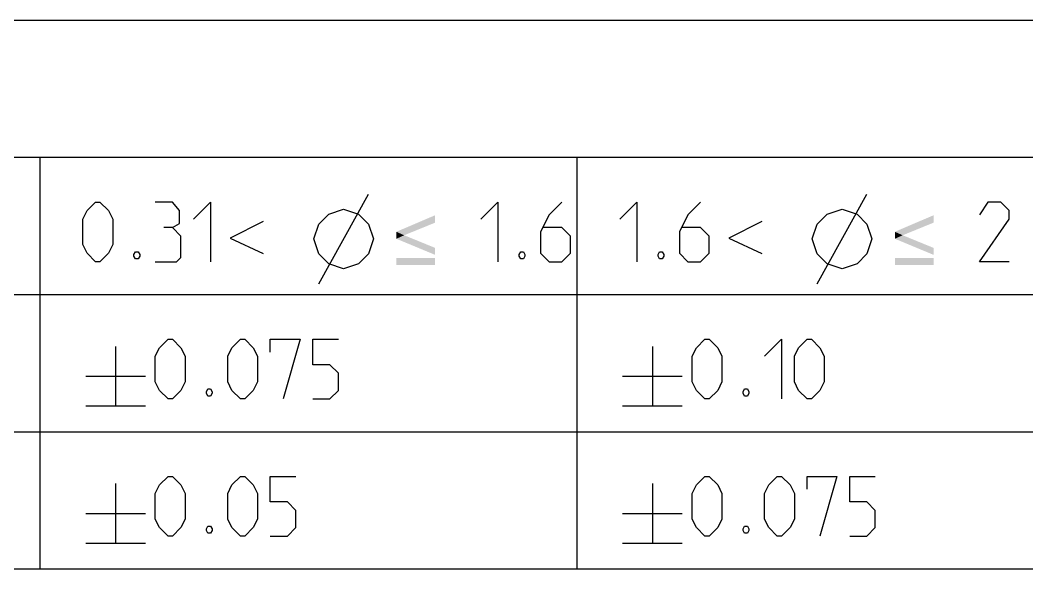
# Model space of a CAD drawing. Header units: millimetres. Extents: x -28 to 350, y 32 to 299.
# Drawn here: x 294.76 to 321.77, y 81.79 to 96.51 of the extents above; entities that cross this region are included whole.
import ezdxf

# ---------------------------------------------------------------- set-up
doc = ezdxf.new("R2010")
doc.units = ezdxf.units.MM
doc.header["$LTSCALE"] = 19.36
doc.layers.get('0').update_dxf_attribs({"linetype": 'CONTINUOUS'})

msp = doc.modelspace()

# ---------------------------------------------------------------- linework, layer by layer
at = {"color": 2}
for p, q in [((268.895, 96.512), (338.495, 96.512)), ((268.895, 92.832), (338.495, 92.832)), ((295.295, 92.832), (295.295, 81.792)), ((309.695, 92.832), (309.695, 81.792)), ((302.773, 89.441), (304.107, 91.841)), ((316.145, 89.441), (317.478, 91.841)), ((268.895, 89.152), (338.495, 89.152)), ((297.322, 87.761), (297.322, 86.161)), ((311.722, 87.761), (311.722, 86.161)), ((296.522, 86.961), (298.122, 86.961)), ((310.922, 86.961), (312.522, 86.961)), ((296.522, 86.161), (298.122, 86.161)), ((310.922, 86.161), (312.522, 86.161)), ((268.895, 85.472), (338.495, 85.472)), ((297.322, 84.081), (297.322, 82.481)), ((311.722, 84.081), (311.722, 82.481)), ((296.522, 83.281), (298.122, 83.281)), ((310.922, 83.281), (312.522, 83.281)), ((296.522, 82.481), (298.122, 82.481)), ((310.922, 82.481), (312.522, 82.481)), ((268.895, 81.792), (338.495, 81.792))]:
    msp.add_line(p, q, dxfattribs=at)
at = {"color": 0}
msp.add_line((167.999, 81.792), (338.495, 81.792), dxfattribs=at)
at = {"color": 2}
for points in [[(296.446, 90.489), (296.446, 91.175), (296.56, 91.403), (296.789, 91.632), (296.903, 91.632), (297.132, 91.403), (297.246, 91.175), (297.246, 90.489), (297.132, 90.26), (296.903, 90.032), (296.789, 90.032), (296.56, 90.26), (296.446, 90.489)], [(298.846, 90.946), (299.036, 91.06), (299.036, 91.403), (298.846, 91.632), (298.389, 91.632)], [(299.417, 91.175), (299.874, 91.632), (299.874, 90.032)], [(307.124, 91.175), (307.581, 91.632), (307.581, 90.032)], [(309.295, 91.632), (308.952, 91.289), (308.724, 90.832), (308.724, 90.26), (308.952, 90.032), (309.295, 90.032), (309.524, 90.26), (309.524, 90.717), (309.295, 90.946), (308.8, 90.946)], [(310.846, 91.175), (311.303, 91.632), (311.303, 90.032)], [(313.017, 91.632), (312.674, 91.289), (312.446, 90.832), (312.446, 90.26), (312.674, 90.032), (313.017, 90.032), (313.246, 90.26), (313.246, 90.717), (313.017, 90.946), (312.522, 90.946)], [(321.295, 90.032), (320.495, 90.032), (321.295, 91.175), (321.295, 91.403), (321.067, 91.632), (320.724, 91.632), (320.495, 91.289)], [(302.64, 90.641), (302.773, 91.041), (303.04, 91.308), (303.44, 91.441), (303.84, 91.308), (304.107, 91.041), (304.24, 90.641), (304.107, 90.241), (303.84, 89.975), (303.44, 89.841), (303.04, 89.975), (302.773, 90.241), (302.64, 90.641)], [(316.012, 90.641), (316.145, 91.041), (316.412, 91.308), (316.812, 91.441), (317.212, 91.308), (317.478, 91.041), (317.612, 90.641), (317.478, 90.241), (317.212, 89.975), (316.812, 89.841), (316.412, 89.975), (316.145, 90.241), (316.012, 90.641)], [(301.284, 91.106), (300.4, 90.667), (301.284, 90.254)], [(314.655, 91.106), (313.772, 90.667), (314.655, 90.254)], [(298.389, 90.032), (298.96, 90.032), (299.074, 90.146), (299.074, 90.717), (298.846, 90.946), (298.617, 90.946)], [(297.932, 90.298), (297.97, 90.222), (297.97, 90.184), (297.932, 90.108), (297.855, 90.108), (297.817, 90.184), (297.817, 90.222), (297.855, 90.298), (297.932, 90.298)], [(308.267, 90.298), (308.305, 90.222), (308.305, 90.184), (308.267, 90.108), (308.19, 90.108), (308.152, 90.184), (308.152, 90.222), (308.19, 90.298), (308.267, 90.298)], [(311.989, 90.298), (312.027, 90.222), (312.027, 90.184), (311.989, 90.108), (311.913, 90.108), (311.874, 90.184), (311.874, 90.222), (311.913, 90.298), (311.989, 90.298)], [(298.389, 86.809), (298.389, 87.495), (298.503, 87.723), (298.732, 87.952), (298.846, 87.952), (299.074, 87.723), (299.189, 87.495), (299.189, 86.809), (299.074, 86.58), (298.846, 86.352), (298.732, 86.352), (298.503, 86.58), (298.389, 86.809)], [(300.332, 86.809), (300.332, 87.495), (300.446, 87.723), (300.674, 87.952), (300.789, 87.952), (301.017, 87.723), (301.132, 87.495), (301.132, 86.809), (301.017, 86.58), (300.789, 86.352), (300.674, 86.352), (300.446, 86.58), (300.332, 86.809)], [(301.474, 87.609), (301.474, 87.952), (302.274, 87.952), (301.817, 86.352)], [(302.617, 86.352), (303.074, 86.352), (303.303, 86.58), (303.303, 87.037), (303.074, 87.266), (302.617, 87.266), (302.617, 87.952), (303.303, 87.952)], [(312.789, 86.809), (312.789, 87.495), (312.903, 87.723), (313.132, 87.952), (313.246, 87.952), (313.474, 87.723), (313.589, 87.495), (313.589, 86.809), (313.474, 86.58), (313.246, 86.352), (313.132, 86.352), (312.903, 86.58), (312.789, 86.809)], [(314.732, 87.495), (315.189, 87.952), (315.189, 86.352)], [(315.532, 86.809), (315.532, 87.495), (315.646, 87.723), (315.874, 87.952), (315.989, 87.952), (316.217, 87.723), (316.332, 87.495), (316.332, 86.809), (316.217, 86.58), (315.989, 86.352), (315.874, 86.352), (315.646, 86.58), (315.532, 86.809)], [(299.874, 86.618), (299.913, 86.542), (299.913, 86.504), (299.874, 86.428), (299.798, 86.428), (299.76, 86.504), (299.76, 86.542), (299.798, 86.618), (299.874, 86.618)], [(314.274, 86.618), (314.313, 86.542), (314.313, 86.504), (314.274, 86.428), (314.198, 86.428), (314.16, 86.504), (314.16, 86.542), (314.198, 86.618), (314.274, 86.618)], [(298.389, 83.129), (298.389, 83.815), (298.503, 84.043), (298.732, 84.272), (298.846, 84.272), (299.074, 84.043), (299.189, 83.815), (299.189, 83.129), (299.074, 82.9), (298.846, 82.672), (298.732, 82.672), (298.503, 82.9), (298.389, 83.129)], [(300.332, 83.129), (300.332, 83.815), (300.446, 84.043), (300.674, 84.272), (300.789, 84.272), (301.017, 84.043), (301.132, 83.815), (301.132, 83.129), (301.017, 82.9), (300.789, 82.672), (300.674, 82.672), (300.446, 82.9), (300.332, 83.129)], [(301.474, 82.672), (301.932, 82.672), (302.16, 82.9), (302.16, 83.357), (301.932, 83.586), (301.474, 83.586), (301.474, 84.272), (302.16, 84.272)], [(312.789, 83.129), (312.789, 83.815), (312.903, 84.043), (313.132, 84.272), (313.246, 84.272), (313.474, 84.043), (313.589, 83.815), (313.589, 83.129), (313.474, 82.9), (313.246, 82.672), (313.132, 82.672), (312.903, 82.9), (312.789, 83.129)], [(314.732, 83.129), (314.732, 83.815), (314.846, 84.043), (315.074, 84.272), (315.189, 84.272), (315.417, 84.043), (315.532, 83.815), (315.532, 83.129), (315.417, 82.9), (315.189, 82.672), (315.074, 82.672), (314.846, 82.9), (314.732, 83.129)], [(315.874, 83.929), (315.874, 84.272), (316.674, 84.272), (316.217, 82.672)], [(317.017, 82.672), (317.474, 82.672), (317.703, 82.9), (317.703, 83.357), (317.474, 83.586), (317.017, 83.586), (317.017, 84.272), (317.703, 84.272)], [(299.874, 82.938), (299.913, 82.862), (299.913, 82.824), (299.874, 82.748), (299.798, 82.748), (299.76, 82.824), (299.76, 82.862), (299.798, 82.938), (299.874, 82.938)], [(314.274, 82.938), (314.313, 82.862), (314.313, 82.824), (314.274, 82.748), (314.198, 82.748), (314.16, 82.824), (314.16, 82.862), (314.198, 82.938), (314.274, 82.938)]]:
    msp.add_lwpolyline(points, dxfattribs=at)
for points in [[(305.895, 91.079), (304.855, 90.834), (305.895, 91.278)], [(319.266, 91.079), (318.227, 90.834), (319.266, 91.278)], [(304.855, 90.834), (305.895, 91.079), (305.065, 90.741)], [(318.227, 90.834), (319.266, 91.079), (318.437, 90.741)], [(305.065, 90.741), (304.855, 90.647), (304.855, 90.834)], [(304.855, 90.647), (305.065, 90.741), (305.895, 90.402)], [(318.437, 90.741), (318.227, 90.647), (318.227, 90.834)], [(318.227, 90.647), (318.437, 90.741), (319.266, 90.402)], [(305.895, 90.402), (305.895, 90.215), (304.855, 90.647)], [(319.266, 90.402), (319.266, 90.215), (318.227, 90.647)], [(305.895, 90.133), (304.855, 89.946), (304.855, 90.133)], [(304.855, 89.946), (305.895, 90.133), (305.895, 89.946)], [(319.266, 90.133), (318.227, 89.946), (318.227, 90.133)], [(318.227, 89.946), (319.266, 90.133), (319.266, 89.946)]]:
    msp.add_solid(points, dxfattribs=at)

doc.saveas('drawing.dxf')
